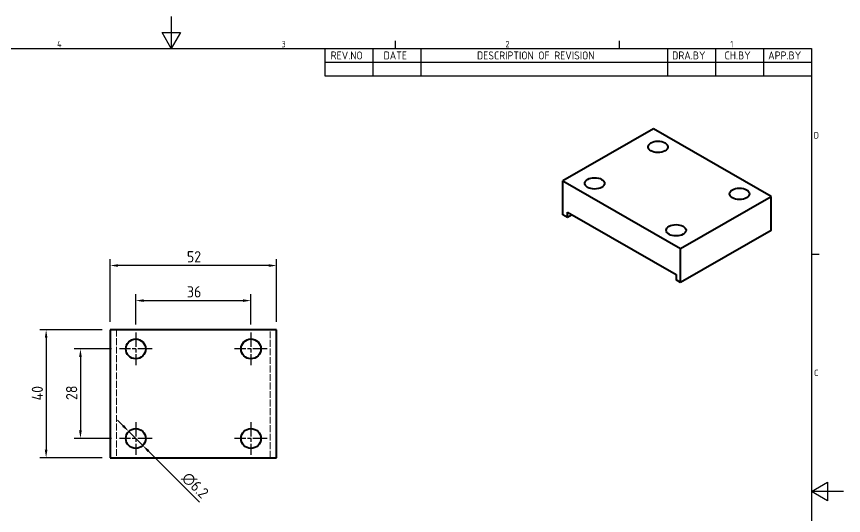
# Model space of a CAD drawing. Header units: millimetres. Extents: x 0 to 420, y 0 to 297.
# Drawn here: x 161.7 to 420, y 141 to 297 of the extents above; entities that cross this region are included whole.
import ezdxf

# ---------------------------------------------------------------- set-up
doc = ezdxf.new("R2010")
doc.units = ezdxf.units.MM
doc.linetypes.add('CHAIN', pattern=[0.35429999999999995, 0.2362, -0.0295, 0.0591, -0.0295])
doc.linetypes.add('DASHED', pattern=[0.2067, 0.1654, -0.0413])
doc.layers.get('0').update_dxf_attribs({"color": 3, "lineweight": 25})
for name, color, linetype, lineweight in [('가려진 것(ISO)', 2, 'DASHED', 18), ('가시적인 것(ISO)', 3, 'Continuous', 40), ('경계(ISO)', 7, 'Continuous', 25), ('기호(ISO)', 5, 'Continuous', 25), ('중심 표식(ISO)', 1, 'Continuous', 25), ('치수(ISO)', 2, 'Continuous', 25)]:
    doc.layers.add(name, color=color, linetype=linetype, lineweight=lineweight)
doc.styles.add('ISO ProportionalPSTEK', font='isocp.shx')
doc.styles.add('문자 텍스트_PSTEK_POSCO', font='isocp.shx')
doc.styles.add('치수 텍스트_PSTEK_POSCO', font='isocp.shx')
doc.dimstyles.new('치수_PSTEK_POSCO', dxfattribs={"dimtxt": 3.5, "dimasz": 2.5, "dimexe": 2, "dimexo": 2.5, "dimgap": 1, "dimtad": 1, "dimrnd": 1e-08, "dimdsep": 46, "dimtxsty": '치수 텍스트_PSTEK_POSCO', "dimcen": 0.09, "dimdle": 10, "dimclrd": 7, "dimclre": 7, "dimclrt": 2, "dimadec": 1, "dimazin": 2, "dimtfac": 1, "dimtmove": 0, "dimatfit": 3, "dimfxl": 0, "dimtolj": 1, "dimlwd": -1, "dimlwe": -1, "dimarcsym": 0})

# ---------------------------------------------------------------- blocks, each defined once
blk = doc.blocks.new('경계 Default Border')
at = {"layer": '경계(ISO)'}
for p, q in [((280, 287.0000076293945), (280, 289.4000053405762)), ((350, 287.0000076293945), (350, 289.4000053405762)), ((410, 222.7499961853027), (412.400016784668, 222.7499961853027))]:
    blk.add_line(p, q, dxfattribs=at)
at = {"layer": '경계(ISO)', "flags": 128}
for points in [[(210, 297.0000076293945), (210, 287.0000076293945), (207.1132469177246, 292.0000076293945), (212.8867530822754, 292.0000076293945), (210, 287.0000076293945)], [(10, 10), (10, 287.0000076293945), (410, 287.0000076293945), (410, 10), (10, 10)], [(420, 148.5000038146973), (410, 148.5000038146973), (415, 151.3867473602295), (415, 145.6132507324219), (410, 148.5000038146973)]]:
    blk.add_lwpolyline(points, dxfattribs=at)
at = {"layer": '경계(ISO)', "color": 2, "char_height": 2.000000029802322, "attachment_point": 7, "style": '문자 텍스트_PSTEK_POSCO'}
for s, insert in [('4', (174.3156467487881, 287.4)), ('3', (244.4456930345745, 287.3809296778403)), ('2', (314.418492964537, 287.3809296778403)), ('1', (384.6573774223157, 287.4)), ('D', (410.718846771929, 258.8559296629392)), ('C', (410.8296930082771, 184.6059296629392))]:
    blk.add_mtext(s, dxfattribs=dict(at, insert=insert))
blk = doc.blocks.new('리비전 내역')
at = {"layer": '기호(ISO)'}
for p, q in [((258, 287.0000076293945), (410, 287.0000076293945)), ((258, 287.0000076293945), (258, 282.7200076293945)), ((273, 287.0000076293945), (273, 282.7200076293945)), ((288, 287.0000076293945), (288, 282.7200076293945)), ((365, 287.0000076293945), (365, 282.7200076293945)), ((380, 287.0000076293945), (380, 282.7200076293945)), ((395, 287.0000076293945), (395, 282.7200076293945)), ((410, 287.0000076293945), (410, 282.7200076293945)), ((258, 282.7200076293945), (410, 282.7200076293945)), ((258, 282.7200076293945), (258, 278.4400076293945)), ((273, 282.7200076293945), (273, 278.4400076293945)), ((288, 282.7200076293945), (288, 278.4400076293945)), ((365, 282.7200076293945), (365, 278.4400076293945)), ((380, 282.7200076293945), (380, 278.4400076293945)), ((395, 282.7200076293945), (395, 278.4400076293945)), ((410, 282.7200076293945), (410, 278.4400076293945)), ((258, 278.4400076293945), (410, 278.4400076293945))]:
    blk.add_line(p, q, dxfattribs=at)
at = {"layer": '기호(ISO)', "color": 2, "char_height": 2.5, "attachment_point": 7, "style": 'ISO ProportionalPSTEK'}
for s, insert in [('REV.NO', (259.7871163682308, 283.5831900503393)), ('DATE', (276.3142317728366, 283.5831900503393)), ('DESCRIPTION OF REVISION', (305.5070204333629, 283.5831900503393)), ('DRA.BY', (366.4757339553204, 283.5831900503393)), ('CH.BY', (382.8642915086117, 283.5831900503393)), ('APP.BY', (396.4777339604404, 283.5831900503393))]:
    blk.add_mtext(s, dxfattribs=dict(at, insert=insert))
blk = doc.blocks.new('*D22')
at = {"layer": 'Defpoints', "color": 0, "transparency": 16777216}
for p in [(234.9003566178287, 208.1885188651515), (198.9003566178287, 198.1885188651515), (234.9003566178287, 198.1885188651515)]:
    blk.add_point(p, dxfattribs=at)
at = {"layer": '치수(ISO)', "color": 7, "transparency": 16777216}
for p, q in [((198.9003566178287, 200.6885188651515), (198.9003566178287, 210.1885188651515)), ((234.9003566178287, 200.6885188651515), (234.9003566178287, 210.1885188651515)), ((201.4003566178287, 208.1885188651515), (232.4003566178287, 208.1885188651515))]:
    blk.add_line(p, q, dxfattribs=at)
for points in [[(201.4003566178287, 208.6051855318181), (201.4003566178287, 207.7718521984848), (198.9003566178287, 208.1885188651515)], [(232.4003566178287, 208.6051855318181), (232.4003566178287, 207.7718521984848), (234.9003566178287, 208.1885188651515)]]:
    blk.add_solid(points, dxfattribs=at)
at = {"layer": '치수(ISO)', "color": 2, "transparency": 16777216, "insert": (214.8885455942066, 210.9385188651515), "char_height": 3.5, "attachment_point": 4, "style": '치수 텍스트_PSTEK_POSCO'}
blk.add_mtext('\\A1;36', dxfattribs=at)
blk = doc.blocks.new('*D23')
at = {"layer": 'Defpoints', "color": 0, "transparency": 16777216}
for p in [(190.9003566178287, 219.1521843714222), (190.9003566178287, 199.0885188651515), (242.9003566178287, 199.0885188651515)]:
    blk.add_point(p, dxfattribs=at)
at = {"layer": '치수(ISO)', "color": 7, "transparency": 16777216}
for p, q in [((190.9003566178287, 201.5885188651515), (190.9003566178287, 221.1521843714222)), ((242.9003566178287, 201.5885188651515), (242.9003566178287, 221.1521843714222)), ((240.4003566178287, 219.1521843714222), (193.4003566178287, 219.1521843714222))]:
    blk.add_line(p, q, dxfattribs=at)
for points in [[(193.4003566178287, 219.5688510380888), (193.4003566178287, 218.7355177047555), (190.9003566178287, 219.1521843714222)], [(240.4003566178287, 219.5688510380888), (240.4003566178287, 218.7355177047555), (242.9003566178287, 219.1521843714222)]]:
    blk.add_solid(points, dxfattribs=at)
at = {"layer": '치수(ISO)', "color": 2, "transparency": 16777216, "insert": (214.870253271372, 221.9025288596111), "char_height": 3.5, "attachment_point": 4, "style": '치수 텍스트_PSTEK_POSCO'}
blk.add_mtext('\\A1;52', dxfattribs=at)
blk = doc.blocks.new('*D24')
at = {"layer": 'Defpoints', "color": 0, "transparency": 16777216}
for p in [(193.8003566178287, 193.0885188651515), (181.6179114428406, 165.0885188651515), (193.8003566178287, 165.0885188651515)]:
    blk.add_point(p, dxfattribs=at)
at = {"layer": '치수(ISO)', "color": 7, "transparency": 16777216}
for p, q in [((191.3003566178287, 193.0885188651515), (179.6179114428406, 193.0885188651515)), ((181.6179114428406, 190.5885188651515), (181.6179114428406, 167.5885188651515)), ((191.3003566178287, 165.0885188651515), (179.6179114428406, 165.0885188651515))]:
    blk.add_line(p, q, dxfattribs=at)
for points in [[(181.2012447761739, 190.5885188651515), (182.0345781095072, 190.5885188651515), (181.6179114428406, 193.0885188651515)], [(181.2012447761739, 167.5885188651515), (182.0345781095072, 167.5885188651515), (181.6179114428406, 165.0885188651515)]]:
    blk.add_solid(points, dxfattribs=at)
at = {"layer": '치수(ISO)', "color": 2, "transparency": 16777216, "insert": (178.8675669546516, 177.1190798887735), "char_height": 3.5, "attachment_point": 4, "rotation": 90, "style": '치수 텍스트_PSTEK_POSCO'}
blk.add_mtext('\\A1;28', dxfattribs=at)
blk = doc.blocks.new('*D25')
at = {"layer": 'Defpoints', "color": 0, "transparency": 16777216}
for p in [(190.9003566178287, 199.0885188651515), (170.9003566178287, 159.0885188651515), (190.9003566178287, 159.0885188651515)]:
    blk.add_point(p, dxfattribs=at)
at = {"layer": '치수(ISO)', "color": 7, "transparency": 16777216}
for p, q in [((188.4003566178287, 199.0885188651515), (168.9003566178287, 199.0885188651515)), ((170.9003566178287, 196.5885188651515), (170.9003566178287, 161.5885188651515)), ((188.4003566178287, 159.0885188651515), (168.9003566178287, 159.0885188651515))]:
    blk.add_line(p, q, dxfattribs=at)
for points in [[(170.4836899511621, 196.5885188651515), (171.3170232844954, 196.5885188651515), (170.9003566178287, 199.0885188651515)], [(170.483689951162, 161.5885188651515), (171.3170232844953, 161.5885188651515), (170.9003566178287, 159.0885188651515)]]:
    blk.add_solid(points, dxfattribs=at)
at = {"layer": '치수(ISO)', "color": 2, "transparency": 16777216, "insert": (168.1503566178287, 176.9871409123955), "char_height": 3.5, "attachment_point": 4, "rotation": 90, "style": '치수 텍스트_PSTEK_POSCO'}
blk.add_mtext('\\A1;40', dxfattribs=at)
blk = doc.blocks.new('*D30')
at = {"layer": 'Defpoints', "color": 0, "transparency": 16777216}
for p in [(196.70832559615, 167.2805498868294), (201.0923876395073, 162.8964878434735)]:
    blk.add_point(p, dxfattribs=at)
at = {"layer": '치수(ISO)', "color": 7, "transparency": 16777216}
for p, q in [((194.9405586431834, 169.0483168397955), (193.1727916902167, 170.8160837927616)), ((196.70832559615, 167.2805498868294), (201.0923876395073, 162.8964878434735)), ((202.8601545924739, 161.1287208905074), (218.8078507831563, 145.1810246998299))]:
    blk.add_line(p, q, dxfattribs=at)
for points in [[(195.2351864686777, 169.3429446652899), (194.645930817689, 168.753689014301), (196.70832559615, 167.2805498868294)], [(203.1547824179682, 161.4233487160019), (202.5655267669795, 160.834093065013), (201.0923876395073, 162.8964878434735)]]:
    blk.add_solid(points, dxfattribs=at)
at = {"layer": '치수(ISO)', "color": 2, "transparency": 16777216, "insert": (214.2046830736044, 153.6737668857748), "char_height": 3.5, "attachment_point": 4, "rotation": 315.0000000000089, "style": '치수 텍스트_PSTEK_POSCO'}
blk.add_mtext('\\A1;∅6.2', dxfattribs=at)

msp = doc.modelspace()

# ---------------------------------------------------------------- linework, layer by layer
at = {"layer": '가려진 것(ISO)', "ltscale": 12.90114498138428}
for p, q in [((192.9003566178287, 199.0885188651515), (192.9003566178287, 159.0885188651515)), ((240.9003566178287, 159.0885188651515), (240.9003566178287, 199.0885188651515))]:
    msp.add_line(p, q, dxfattribs=at)
at = {"layer": '가시적인 것(ISO)'}
for p, q in [((360.6431498617009, 261.9402968380592), (332.3588786142432, 245.6524682863537)), ((397.4127024834069, 240.7661197208609), (360.6431498617009, 261.9402968380592)), ((332.3588786142432, 245.6524682863537), (369.1284312359492, 224.4782911691554)), ((332.358878614246, 235.0243556634022), (332.3588786142432, 245.6524682863537)), ((369.1284312359492, 224.4782911691555), (397.4127024834069, 240.7661197208609)), ((397.4127024834096, 230.1380070979095), (397.4127024834069, 240.7661197208609)), ((333.7730921766192, 234.2099642358177), (333.7730921766188, 235.8450584855025)), ((333.7730921766188, 235.8450584855025), (367.7142176735782, 216.2996642234734)), ((333.7730921766192, 234.2099642358177), (332.358878614246, 235.0243556634022)), ((335.1927856958153, 235.0275113606605), (333.7730921766192, 234.2099642358177)), ((397.4127024834096, 230.1380070979095), (369.1284312359519, 213.850178546204)), ((369.1284312359519, 213.850178546204), (369.1284312359492, 224.4782911691555)), ((367.7142176735782, 216.2996642234734), (367.7142176735786, 214.6645699737886)), ((369.1284312359519, 213.850178546204), (367.7142176735786, 214.6645699737886)), ((190.9003566178287, 199.0885188651515), (190.9003566178287, 159.0885188651515)), ((242.9003566178287, 199.0885188651515), (190.9003566178287, 199.0885188651515)), ((242.9003566178287, 159.0885188651515), (242.9003566178287, 199.0885188651515)), ((190.9003566178287, 159.0885188651515), (242.9003566178287, 159.0885188651515))]:
    msp.add_line(p, q, dxfattribs=at)
for centre in [(198.9003566178287, 193.0885188651515), (234.9003566178287, 193.0885188651515), (198.9003566178287, 165.0885188651515), (234.9003566178287, 165.0885188651515)]:
    msp.add_circle(centre, 3.100000000000001, dxfattribs=at)
for centre in [(362.0573634240756, 256.2395568449651), (342.2583735508551, 244.8380768587713), (387.513207546795, 241.5805111484433), (367.7142176735746, 230.1790311622495)]:
    msp.add_ellipse(centre, major_axis=(3.100000000000001, 6.102063299096017e-13), ratio=0.5758617009854835, dxfattribs=at)
at = {"layer": '중심 표식(ISO)', "linetype": 'CHAIN', "ltscale": 19.05165100097656}
for p, q in [((198.9003566178287, 198.1885188651515), (198.9003566178287, 187.9885188651514)), ((234.9003566178287, 198.1885188651515), (234.9003566178287, 187.9885188651514)), ((204.0003566178287, 193.0885188651515), (193.8003566178287, 193.0885188651515)), ((240.0003566178287, 193.0885188651515), (229.8003566178287, 193.0885188651515)), ((198.9003566178287, 170.1885188651515), (198.9003566178287, 159.9885188651515)), ((234.9003566178287, 170.1885188651515), (234.9003566178287, 159.9885188651515)), ((204.0003566178287, 165.0885188651515), (193.8003566178287, 165.0885188651515)), ((240.0003566178287, 165.0885188651515), (229.8003566178286, 165.0885188651515))]:
    msp.add_line(p, q, dxfattribs=at)

# ---------------------------------------------------------------- block references
msp.add_blockref('경계 Default Border', (0, 0))
at = {"layer": '기호(ISO)'}
msp.add_blockref('리비전 내역', (0, 0), dxfattribs=at)

# ---------------------------------------------------------------- dimensions: what is measured, and where the dimension line sits
at = {"layer": '치수(ISO)', "color": 7}
for base, p1, p2, angle, picture, middle in [((190.9003566178287, 219.1521843714222), (242.9003566178287, 199.0885188651515), (190.9003566178287, 199.0885188651515), 180, '*D23', (216.9003566178287, 219.1521843714222)), ((234.9003566178287, 208.1885188651515), (198.9003566178287, 198.1885188651515), (234.9003566178287, 198.1885188651515), 180, '*D22', (216.9003566178287, 208.1885188651515)), ((170.9003566178287, 159.0885188651515), (190.9003566178287, 199.0885188651515), (190.9003566178287, 159.0885188651515), 90, '*D25', (170.9003566178287, 179.0885188651515)), ((181.6179114428406, 165.0885188651515), (193.8003566178287, 193.0885188651515), (193.8003566178287, 165.0885188651515), 90, '*D24', (181.6179114428406, 179.0885188651515))]:
    dim = msp.add_linear_dim(base=base, p1=p1, p2=p2, angle=angle, dimstyle='치수_PSTEK_POSCO', override={"dimdec": 2, "dimtp": 0, "dimtm": -0, "dimtdec": 2, "dimtofl": 0, "dimatfit": 1}, dxfattribs=at)
    dim.commit()
    dim.dimension.update_dxf_attribs({"geometry": picture, "text_midpoint": middle, "dimtype": 160})
dim = msp.add_diameter_dim_2p(p1=(196.70832559615, 167.2805498868294), p2=(201.0923876395073, 162.8964878434735), dimstyle='치수_PSTEK_POSCO', override={"dimdec": 2, "dimlfac": 1.000000000000009, "dimtp": 0, "dimtm": -0, "dimtdec": 2, "dimatfit": 2}, dxfattribs=at)
dim.commit()
dim.dimension.update_dxf_attribs({"geometry": '*D30', "text_midpoint": (215.1803199186884, 148.8085555642967), "dimtype": 163})

doc.saveas('drawing.dxf')
